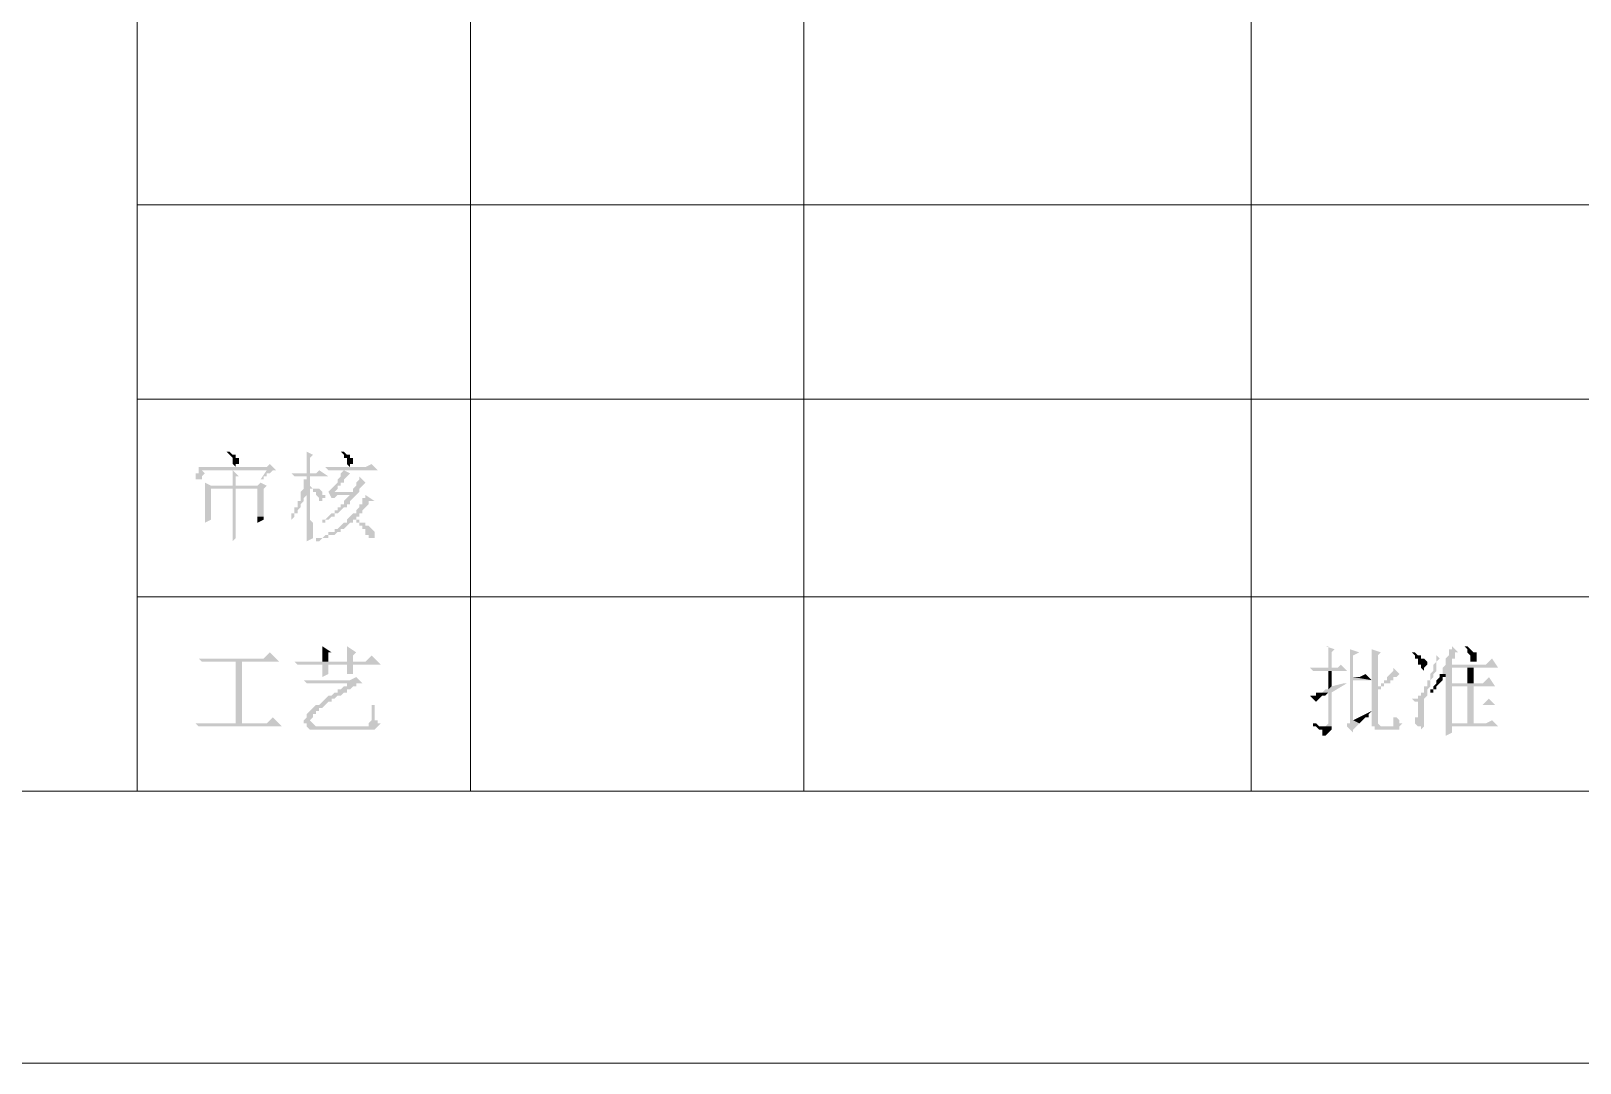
# Model space of a CAD drawing. Header units: millimetres. Extents: x 6 to 291, y 3 to 207.
# Drawn here: x 213.6 to 234.84, y 3.17 to 17.33 of the extents above; entities that cross this region are included whole.
import ezdxf

# ---------------------------------------------------------------- set-up
doc = ezdxf.new("R2010")
doc.units = ezdxf.units.MM

msp = doc.modelspace()

# ---------------------------------------------------------------- hatches: boundary and pattern name
h = msp.add_hatch(color=7)
h.dxf.hatch_style = 2
h.paths.add_polyline_path([(216.323192, 11.557), (216.280859, 11.557), (216.323192, 11.514667), (216.365526, 11.472333), (216.365526, 11.43), (216.365526, 11.387667), (216.407859, 11.345333), (216.407859, 11.387667), (216.450192, 11.387667), (216.450192, 11.43), (216.450192, 11.472333), (216.407859, 11.472333), (216.407859, 11.514667), (216.365526, 11.514667)])
h = msp.add_hatch(color=7)
h.dxf.hatch_style = 2
h.paths.add_polyline_path([(217.381526, 11.557), (217.381526, 11.514667), (217.381526, 11.43), (217.381526, 11.345333), (217.381526, 11.260667), (217.423859, 11.260667), (217.423859, 11.472333), (217.466192, 11.514667)])
h = msp.add_hatch(color=7)
h.dxf.hatch_style = 2
h.paths.add_polyline_path([(217.847192, 11.557), (217.889526, 11.514667), (217.889526, 11.472333), (217.931859, 11.472333), (217.931859, 11.43), (217.931859, 11.387667), (217.974192, 11.345333), (217.974192, 11.387667), (218.016526, 11.387667), (218.016526, 11.43), (218.016526, 11.472333), (217.974192, 11.472333), (217.974192, 11.514667), (217.931859, 11.514667), (217.889526, 11.557)])
h = msp.add_hatch(color=7)
h.dxf.hatch_style = 2
h.paths.add_polyline_path([(215.899859, 11.345333), (215.899859, 11.303), (215.899859, 11.260667), (215.857526, 11.260667), (215.857526, 11.218333), (215.857526, 11.176), (215.942192, 11.176), (215.942192, 11.218333), (215.984526, 11.260667), (215.942192, 11.303), (216.831192, 11.303)])
h = msp.add_hatch(color=7)
h.dxf.hatch_style = 2
h.paths.add_polyline_path([(215.942192, 11.43), (215.942192, 11.345333), (215.899859, 11.345333), (215.942192, 11.345333)])
h = msp.add_hatch(color=7)
h.dxf.hatch_style = 2
h.paths.add_polyline_path([(216.873526, 11.387667), (216.831192, 11.345333), (215.899859, 11.345333), (216.831192, 11.303), (216.746526, 11.176), (216.788859, 11.176), (216.788859, 11.218333), (216.831192, 11.218333), (216.831192, 11.260667), (216.873526, 11.260667), (216.915859, 11.303), (216.958192, 11.303)])
h = msp.add_hatch(color=7)
h.dxf.hatch_style = 2
h.paths.add_polyline_path([(216.365526, 11.303), (216.365526, 11.218333), (216.365526, 11.133667), (216.365526, 11.091333), (216.069192, 11.091333), (216.407859, 11.091333), (216.407859, 11.218333), (216.450192, 11.218333)])
h = msp.add_hatch(color=7)
h.dxf.hatch_style = 2
h.paths.add_polyline_path([(217.550859, 11.303), (217.508526, 11.260667), (217.169859, 11.260667), (217.212192, 11.218333), (217.677859, 11.218333)])
h = msp.add_hatch(color=7)
h.dxf.hatch_style = 2
h.paths.add_polyline_path([(218.270526, 11.387667), (218.185859, 11.345333), (217.635526, 11.345333), (217.677859, 11.303), (218.355192, 11.303)])
h = msp.add_hatch(color=7)
h.dxf.hatch_style = 2
h.paths.add_polyline_path([(217.889526, 11.303), (217.847192, 11.260667), (217.847192, 11.218333), (217.804859, 11.176), (217.804859, 11.133667), (217.762526, 11.091333), (217.720192, 11.049), (217.677859, 11.006667), (217.720192, 10.922), (217.762526, 10.922), (217.804859, 10.964333), (218.058859, 10.964333), (218.101192, 11.006667), (217.720192, 11.006667), (217.762526, 11.006667), (217.804859, 11.049), (217.804859, 11.091333), (217.847192, 11.091333), (217.847192, 11.133667), (217.889526, 11.133667), (217.889526, 11.176), (217.931859, 11.218333), (217.974192, 11.260667)])
h = msp.add_hatch(color=7)
h.dxf.hatch_style = 2
h.paths.add_polyline_path([(215.984526, 11.133667), (215.984526, 11.091333), (216.407859, 11.091333), (216.069192, 11.091333)])
h = msp.add_hatch(color=7)
h.dxf.hatch_style = 2
h.paths.add_polyline_path([(216.746526, 11.133667), (216.704192, 11.091333), (215.984526, 11.091333), (215.984526, 11.049), (215.984526, 10.964333), (215.984526, 10.879667), (216.069192, 10.879667), (216.069192, 11.049), (216.365526, 11.049), (216.831192, 11.091333)])
h = msp.add_hatch(color=7)
h.dxf.hatch_style = 2
h.paths.add_polyline_path([(216.831192, 11.091333), (216.365526, 11.049), (216.704192, 11.049), (216.704192, 10.879667), (215.984526, 10.879667), (216.704192, 10.879667), (216.704192, 10.668), (215.984526, 10.668), (215.984526, 10.625667), (215.984526, 10.583333), (216.069192, 10.625667), (216.069192, 10.668), (216.788859, 10.668), (216.788859, 10.710333), (216.788859, 10.752667), (216.788859, 10.837333), (216.788859, 11.049)])
h = msp.add_hatch(color=7)
h.dxf.hatch_style = 2
h.paths.add_polyline_path([(216.365526, 11.049), (216.365526, 10.879667), (216.407859, 10.879667), (216.407859, 11.049), (216.704192, 11.049)])
h = msp.add_hatch(color=7)
h.dxf.hatch_style = 2
h.paths.add_polyline_path([(217.339192, 11.049), (217.296859, 11.006667), (217.296859, 10.964333), (217.381526, 10.964333), (217.381526, 10.879667), (217.381526, 10.795), (217.381526, 10.710333), (217.381526, 10.625667), (217.381526, 10.583333), (217.381526, 10.498667), (217.381526, 10.414), (217.381526, 10.329333), (217.466192, 10.371667), (217.466192, 10.498667), (217.466192, 10.583333), (217.423859, 10.625667), (217.423859, 11.049)])
h = msp.add_hatch(color=7)
h.dxf.hatch_style = 2
h.paths.add_polyline_path([(217.423859, 11.218333), (217.381526, 11.218333), (217.381526, 11.176), (217.339192, 11.176), (217.339192, 11.091333), (217.339192, 11.049), (217.466192, 11.049), (217.466192, 11.006667), (217.508526, 11.006667), (217.508526, 10.964333), (217.550859, 10.922), (217.550859, 10.879667), (217.593192, 10.879667), (217.593192, 10.922), (217.635526, 10.922), (217.635526, 10.964333), (217.593192, 10.964333), (217.593192, 11.006667), (217.550859, 11.049), (217.466192, 11.049), (217.423859, 11.091333)])
h = msp.add_hatch(color=7)
h.dxf.hatch_style = 2
h.paths.add_polyline_path([(218.101192, 11.218333), (218.101192, 11.176), (218.058859, 11.133667), (218.058859, 11.091333), (218.016526, 11.049), (218.016526, 11.006667), (217.720192, 11.006667), (218.101192, 11.006667), (218.101192, 11.049), (218.143526, 11.091333), (218.185859, 11.133667)])
h = msp.add_hatch(color=7)
h.dxf.hatch_style = 2
h.paths.add_polyline_path([(215.984526, 10.879667), (215.984526, 10.837333), (215.984526, 10.752667), (215.984526, 10.668), (216.407859, 10.668), (216.069192, 10.668), (216.069192, 10.879667), (216.704192, 10.879667)])
h = msp.add_hatch(color=7)
h.dxf.hatch_style = 2
h.paths.add_polyline_path([(216.407859, 10.879667), (216.365526, 10.879667), (216.365526, 10.668), (216.069192, 10.668), (216.407859, 10.668)])
h = msp.add_hatch(color=7)
h.dxf.hatch_style = 2
h.paths.add_polyline_path([(217.296859, 10.964333), (217.296859, 10.879667), (217.254526, 10.879667), (217.254526, 10.837333), (217.254526, 10.795), (217.212192, 10.795), (217.212192, 10.710333), (217.169859, 10.710333), (217.169859, 10.668), (217.169859, 10.625667), (217.212192, 10.668), (217.212192, 10.710333), (217.254526, 10.710333), (217.254526, 10.752667), (217.296859, 10.795), (217.296859, 10.837333), (217.339192, 10.879667), (217.339192, 10.922), (217.381526, 10.964333)])
h = msp.add_hatch(color=7)
h.dxf.hatch_style = 2
h.paths.add_polyline_path([(218.185859, 10.964333), (218.185859, 10.922), (218.143526, 10.922), (218.143526, 10.837333), (218.101192, 10.837333), (218.101192, 10.795), (218.058859, 10.752667), (218.058859, 10.710333), (218.016526, 10.710333), (217.974192, 10.668), (217.931859, 10.625667), (217.931859, 10.583333), (217.889526, 10.583333), (217.847192, 10.541), (217.804859, 10.498667), (217.762526, 10.498667), (217.762526, 10.456333), (217.677859, 10.456333), (217.677859, 10.414), (217.635526, 10.414), (217.593192, 10.371667), (217.508526, 10.371667), (217.508526, 10.329333), (217.550859, 10.329333), (217.593192, 10.371667), (217.677859, 10.371667), (217.677859, 10.414), (217.762526, 10.414), (217.804859, 10.456333), (217.847192, 10.456333), (217.847192, 10.498667), (217.889526, 10.498667), (217.931859, 10.541), (217.974192, 10.583333), (218.016526, 10.583333), (218.016526, 10.625667), (218.101192, 10.625667), (218.058859, 10.625667), (218.058859, 10.668), (218.101192, 10.668), (218.101192, 10.710333), (218.143526, 10.710333), (218.143526, 10.752667), (218.185859, 10.795), (218.228192, 10.837333), (218.228192, 10.879667), (218.312859, 10.879667)])
h = msp.add_hatch(color=7)
h.dxf.hatch_style = 2
h.paths.add_polyline_path([(218.058859, 10.964333), (217.974192, 10.964333), (217.931859, 10.922), (217.889526, 10.879667), (217.889526, 10.837333), (217.847192, 10.837333), (217.847192, 10.795), (217.804859, 10.795), (217.804859, 10.752667), (217.762526, 10.752667), (217.762526, 10.710333), (217.720192, 10.710333), (217.677859, 10.668), (217.635526, 10.625667), (217.593192, 10.625667), (217.593192, 10.583333), (217.550859, 10.583333), (217.635526, 10.583333), (217.635526, 10.625667), (217.677859, 10.625667), (217.720192, 10.668), (217.762526, 10.668), (217.762526, 10.710333), (217.804859, 10.710333), (217.847192, 10.752667), (217.889526, 10.795), (217.931859, 10.795), (217.931859, 10.837333), (217.974192, 10.837333), (217.974192, 10.879667), (218.016526, 10.922)])
h = msp.add_hatch(color=7)
h.dxf.hatch_style = 2
h.paths.add_polyline_path([(216.407859, 10.668), (216.365526, 10.668), (216.365526, 10.498667), (216.365526, 10.414), (216.365526, 10.371667), (216.365526, 10.329333), (216.407859, 10.371667), (216.407859, 10.414), (216.407859, 10.498667), (216.407859, 10.625667)])
h = msp.add_hatch(color=7)
h.dxf.hatch_style = 2
h.paths.add_polyline_path([(216.788859, 10.668), (216.704192, 10.668), (216.704192, 10.583333), (216.788859, 10.625667)])
h = msp.add_hatch(color=7)
h.dxf.hatch_style = 2
h.paths.add_polyline_path([(218.101192, 10.625667), (218.016526, 10.625667), (218.058859, 10.625667), (218.058859, 10.583333), (218.101192, 10.583333), (218.101192, 10.541), (218.143526, 10.541), (218.143526, 10.498667), (218.185859, 10.498667), (218.185859, 10.456333), (218.185859, 10.414), (218.228192, 10.414), (218.228192, 10.371667), (218.270526, 10.371667), (218.270526, 10.329333), (218.270526, 10.371667), (218.312859, 10.371667), (218.312859, 10.456333), (218.270526, 10.498667), (218.228192, 10.541), (218.185859, 10.541), (218.185859, 10.583333), (218.101192, 10.583333)])
h = msp.add_hatch(color=7)
h.dxf.hatch_style = 2
h.paths.add_polyline_path([(216.873526, 8.805333), (216.788859, 8.720667), (215.899859, 8.720667), (215.942192, 8.678333), (217.000526, 8.678333)])
h = msp.add_hatch(color=7)
h.dxf.hatch_style = 2
h.paths.add_polyline_path([(218.270526, 8.763), (218.185859, 8.678333), (217.212192, 8.678333), (217.254526, 8.636), (218.397526, 8.636)])
h = msp.add_hatch(color=7)
h.dxf.hatch_style = 2
h.paths.add_polyline_path([(217.931859, 8.89), (217.931859, 8.847667), (217.931859, 8.805333), (217.931859, 8.678333), (217.593192, 8.678333), (218.016526, 8.678333), (218.016526, 8.763), (218.058859, 8.805333)])
h = msp.add_hatch(color=7)
h.dxf.hatch_style = 2
h.paths.add_polyline_path([(217.593192, 8.89), (217.593192, 8.847667), (217.593192, 8.805333), (217.593192, 8.720667), (217.593192, 8.678333), (217.677859, 8.678333), (217.677859, 8.805333), (217.720192, 8.805333)])
h = msp.add_hatch(color=7)
h.dxf.hatch_style = 2
h.paths.add_polyline_path([(231.351526, 8.89), (231.393859, 8.89), (231.393859, 8.805333), (231.393859, 8.720667), (231.393859, 8.636), (231.393859, 8.593667), (231.436192, 8.593667), (231.436192, 8.805333), (231.478526, 8.847667)])
h = msp.add_hatch(color=7)
h.dxf.hatch_style = 2
h.paths.add_polyline_path([(231.690192, 8.847667), (231.690192, 8.763), (231.690192, 8.678333), (231.690192, 7.916333), (231.690192, 7.831667), (231.647859, 7.831667), (231.647859, 7.789333), (231.732526, 7.704667), (231.732526, 7.747), (231.774859, 7.789333), (231.817192, 7.831667), (231.732526, 7.874), (231.732526, 8.424333), (231.986526, 8.424333), (231.732526, 8.466667), (231.732526, 8.763), (231.817192, 8.805333)])
h = msp.add_hatch(color=7)
h.dxf.hatch_style = 2
h.paths.add_polyline_path([(231.986526, 8.847667), (231.986526, 8.805333), (231.986526, 8.720667), (231.986526, 8.678333), (231.986526, 7.831667), (231.986526, 7.789333), (232.028859, 7.789333), (232.028859, 7.747), (232.367526, 7.747), (232.367526, 7.789333), (232.113526, 7.789333), (232.071192, 7.831667), (232.071192, 8.297333), (232.113526, 8.297333), (232.113526, 8.339667), (232.071192, 8.339667), (232.071192, 8.763), (232.113526, 8.805333)])
h = msp.add_hatch(color=7)
h.dxf.hatch_style = 2
h.paths.add_polyline_path([(232.875526, 8.763), (232.875526, 8.678333), (232.833192, 8.636), (232.833192, 8.551333), (232.790859, 8.509), (232.790859, 8.424333), (232.748526, 8.424333), (232.748526, 8.339667), (232.706192, 8.339667), (232.706192, 8.297333), (232.706192, 8.255), (232.663859, 8.255), (232.663859, 8.212667), (232.621526, 8.212667), (232.621526, 8.170333), (232.494526, 8.170333), (232.536859, 8.170333), (232.579192, 8.128), (232.621526, 8.128), (232.621526, 8.085667), (232.621526, 8.043333), (232.621526, 8.001), (232.621526, 7.916333), (232.579192, 7.916333), (232.579192, 7.831667), (232.621526, 7.789333), (232.663859, 7.789333), (232.663859, 7.747), (232.706192, 7.789333), (232.706192, 7.831667), (232.706192, 7.874), (232.706192, 7.916333), (232.706192, 8.043333), (232.706192, 8.085667), (232.706192, 8.128), (232.706192, 8.170333), (232.748526, 8.212667), (232.748526, 8.297333), (232.790859, 8.339667), (232.790859, 8.382), (232.790859, 8.424333), (232.833192, 8.466667), (232.833192, 8.509), (232.875526, 8.551333), (232.875526, 8.593667), (232.875526, 8.678333), (232.917859, 8.720667)])
h = msp.add_hatch(color=7)
h.dxf.hatch_style = 2
h.paths.add_polyline_path([(232.536859, 8.805333), (232.579192, 8.763), (232.579192, 8.720667), (232.621526, 8.720667), (232.621526, 8.678333), (232.621526, 8.636), (232.663859, 8.636), (232.663859, 8.593667), (232.706192, 8.551333), (232.706192, 8.593667), (232.748526, 8.636), (232.748526, 8.678333), (232.706192, 8.720667), (232.663859, 8.720667), (232.663859, 8.763), (232.621526, 8.763), (232.579192, 8.805333)])
h = msp.add_hatch(color=7)
h.dxf.hatch_style = 2
h.paths.add_polyline_path([(233.087192, 8.89), (233.087192, 8.847667), (233.044859, 8.847667), (233.044859, 8.805333), (233.044859, 8.763), (233.002526, 8.720667), (233.002526, 8.678333), (233.002526, 8.636), (232.960192, 8.593667), (233.044859, 8.636), (233.087192, 8.636), (233.087192, 8.678333), (233.087192, 8.720667), (233.129526, 8.720667), (233.129526, 8.805333), (233.171859, 8.805333)])
h = msp.add_hatch(color=7)
h.dxf.hatch_style = 2
h.paths.add_polyline_path([(233.637526, 8.720667), (233.552859, 8.636), (233.044859, 8.636), (232.960192, 8.593667), (232.960192, 8.551333), (232.960192, 8.509), (233.002526, 8.509), (233.002526, 7.874), (233.002526, 7.789333), (233.383526, 7.831667), (233.087192, 7.831667), (233.087192, 8.085667), (233.679859, 8.085667), (233.087192, 8.085667), (233.087192, 8.339667), (233.679859, 8.339667), (233.087192, 8.382), (233.087192, 8.593667), (233.722192, 8.593667)])
h = msp.add_hatch(color=7)
h.dxf.hatch_style = 2
h.paths.add_polyline_path([(233.298859, 8.89), (233.256526, 8.89), (233.298859, 8.847667), (233.298859, 8.805333), (233.341192, 8.763), (233.341192, 8.720667), (233.341192, 8.678333), (233.425859, 8.678333), (233.425859, 8.763), (233.425859, 8.805333), (233.383526, 8.805333), (233.341192, 8.847667)])
h = msp.add_hatch(color=7)
h.dxf.hatch_style = 2
h.paths.add_polyline_path([(216.492526, 7.831667), (216.492526, 8.678333), (216.407859, 8.678333), (216.407859, 7.831667)])
h = msp.add_hatch(color=7)
h.dxf.hatch_style = 2
h.paths.add_polyline_path([(217.593192, 8.636), (217.593192, 8.593667), (217.593192, 8.509), (217.593192, 8.466667), (217.677859, 8.509), (217.677859, 8.636), (217.931859, 8.636)])
h = msp.add_hatch(color=7)
h.dxf.hatch_style = 2
h.paths.add_polyline_path([(218.016526, 8.636), (217.593192, 8.636), (217.931859, 8.636), (217.931859, 8.509), (218.016526, 8.509), (218.016526, 8.593667)])
h = msp.add_hatch(color=7)
h.dxf.hatch_style = 2
h.paths.add_polyline_path([(231.563192, 8.636), (231.520859, 8.593667), (231.139859, 8.593667), (231.182192, 8.551333), (231.647859, 8.551333)])
h = msp.add_hatch(color=7)
h.dxf.hatch_style = 2
h.paths.add_polyline_path([(231.436192, 8.551333), (231.393859, 8.551333), (231.393859, 8.297333), (231.436192, 8.339667)])
h = msp.add_hatch(color=7)
h.dxf.hatch_style = 2
h.paths.add_polyline_path([(231.901859, 8.509), (231.817192, 8.466667), (231.732526, 8.466667), (231.986526, 8.424333)])
h = msp.add_hatch(color=7)
h.dxf.hatch_style = 2
h.paths.add_polyline_path([(232.282859, 8.593667), (232.282859, 8.551333), (232.240526, 8.509), (232.198192, 8.466667), (232.198192, 8.424333), (232.155859, 8.424333), (232.155859, 8.382), (232.113526, 8.382), (232.113526, 8.339667), (232.071192, 8.339667), (232.155859, 8.339667), (232.155859, 8.382), (232.240526, 8.382), (232.240526, 8.424333), (232.282859, 8.424333), (232.282859, 8.466667), (232.325192, 8.466667), (232.367526, 8.509)])
h = msp.add_hatch(color=7)
h.dxf.hatch_style = 2
h.paths.add_polyline_path([(232.960192, 8.509), (232.917859, 8.509), (232.917859, 8.466667), (232.875526, 8.424333), (232.875526, 8.382), (232.833192, 8.339667), (232.833192, 8.297333), (232.790859, 8.297333), (232.790859, 8.255), (232.833192, 8.255), (232.833192, 8.297333), (232.875526, 8.297333), (232.875526, 8.339667), (232.917859, 8.382), (232.960192, 8.424333), (232.960192, 8.466667), (233.002526, 8.466667), (233.002526, 8.509)])
h = msp.add_hatch(color=7)
h.dxf.hatch_style = 2
h.paths.add_polyline_path([(233.383526, 8.382), (233.383526, 8.593667), (233.298859, 8.593667), (233.298859, 8.382)])
h = msp.add_hatch(color=7)
h.dxf.hatch_style = 2
h.paths.add_polyline_path([(218.058859, 8.466667), (217.974192, 8.424333), (217.339192, 8.424333), (217.974192, 8.382), (217.931859, 8.382), (217.931859, 8.339667), (217.889526, 8.339667), (217.847192, 8.297333), (217.804859, 8.297333), (217.804859, 8.255), (217.762526, 8.255), (217.720192, 8.212667), (217.677859, 8.212667), (217.635526, 8.170333), (217.593192, 8.128), (217.550859, 8.085667), (217.508526, 8.085667), (217.466192, 8.043333), (217.423859, 8.001), (217.381526, 7.958667), (217.381526, 7.916333), (217.339192, 7.874), (217.339192, 7.831667), (217.381526, 7.831667), (217.381526, 7.789333), (217.423859, 7.747), (218.312859, 7.747), (218.355192, 7.789333), (217.508526, 7.789333), (217.466192, 7.831667), (217.423859, 7.874), (217.466192, 7.916333), (217.466192, 7.958667), (217.508526, 7.958667), (217.508526, 8.001), (217.550859, 8.001), (217.550859, 8.043333), (217.593192, 8.043333), (217.635526, 8.085667), (217.677859, 8.128), (217.720192, 8.128), (217.720192, 8.170333), (217.762526, 8.170333), (217.804859, 8.212667), (217.847192, 8.212667), (217.889526, 8.255), (217.931859, 8.255), (217.931859, 8.297333), (217.974192, 8.297333), (218.016526, 8.339667), (218.058859, 8.339667), (218.058859, 8.382), (218.143526, 8.382)])
h = msp.add_hatch(color=7)
h.dxf.hatch_style = 2
h.paths.add_polyline_path([(217.339192, 8.424333), (217.381526, 8.382), (217.974192, 8.382)])
h = msp.add_hatch(color=7)
h.dxf.hatch_style = 2
h.paths.add_polyline_path([(231.605526, 8.382), (231.436192, 8.339667), (231.393859, 8.297333), (231.351526, 8.297333), (231.309192, 8.255), (231.224526, 8.255), (231.393859, 8.255), (231.393859, 7.831667), (231.351526, 7.789333), (231.436192, 7.789333), (231.436192, 8.255), (231.647859, 8.382)])
h = msp.add_hatch(color=7)
h.dxf.hatch_style = 2
h.paths.add_polyline_path([(233.595192, 8.466667), (233.510526, 8.382), (233.087192, 8.382), (233.679859, 8.339667)])
h = msp.add_hatch(color=7)
h.dxf.hatch_style = 2
h.paths.add_polyline_path([(233.383526, 8.339667), (233.298859, 8.339667), (233.298859, 8.085667), (233.087192, 8.085667), (233.383526, 8.085667)])
h = msp.add_hatch(color=7)
h.dxf.hatch_style = 2
h.paths.add_polyline_path([(218.312859, 8.085667), (218.270526, 8.085667), (218.270526, 8.043333), (218.270526, 7.958667), (218.270526, 7.916333), (218.270526, 7.874), (218.228192, 7.831667), (218.228192, 7.789333), (217.593192, 7.789333), (218.355192, 7.789333), (218.397526, 7.831667), (218.355192, 7.831667), (218.355192, 7.874), (218.312859, 7.874), (218.312859, 7.916333), (218.312859, 7.958667), (218.312859, 8.043333)])
h = msp.add_hatch(color=7)
h.dxf.hatch_style = 2
h.paths.add_polyline_path([(231.224526, 8.255), (231.224526, 8.212667), (231.139859, 8.212667), (231.224526, 8.128), (231.266859, 8.170333), (231.309192, 8.212667), (231.351526, 8.212667), (231.393859, 8.255)])
h = msp.add_hatch(color=7)
h.dxf.hatch_style = 2
h.paths.add_polyline_path([(233.383526, 8.085667), (233.298859, 8.085667), (233.298859, 7.831667), (233.087192, 7.831667), (233.383526, 7.831667)])
h = msp.add_hatch(color=7)
h.dxf.hatch_style = 2
h.paths.add_polyline_path([(233.595192, 8.170333), (233.510526, 8.085667), (233.383526, 8.085667), (233.679859, 8.085667)])
h = msp.add_hatch(color=7)
h.dxf.hatch_style = 2
h.paths.add_polyline_path([(216.915859, 7.916333), (216.831192, 7.831667), (215.857526, 7.831667), (215.899859, 7.789333), (217.042859, 7.789333)])
h = msp.add_hatch(color=7)
h.dxf.hatch_style = 2
h.paths.add_polyline_path([(231.986526, 8.001), (231.732526, 7.874), (231.817192, 7.831667), (231.859526, 7.874), (231.901859, 7.916333), (231.944192, 7.916333), (231.944192, 7.958667)])
h = msp.add_hatch(color=7)
h.dxf.hatch_style = 2
h.paths.add_polyline_path([(232.325192, 8.043333), (232.325192, 8.001), (232.325192, 7.916333), (232.282859, 7.916333), (232.282859, 7.874), (232.282859, 7.789333), (232.113526, 7.789333), (232.367526, 7.789333), (232.409859, 7.831667), (232.367526, 7.831667), (232.367526, 7.874), (232.325192, 7.916333), (232.325192, 8.001)])
h = msp.add_hatch(color=7)
h.dxf.hatch_style = 2
h.paths.add_polyline_path([(233.637526, 7.874), (233.552859, 7.831667), (233.383526, 7.831667), (233.002526, 7.789333), (233.002526, 7.662333), (233.087192, 7.704667), (233.087192, 7.789333), (233.722192, 7.789333)])
h = msp.add_hatch(color=7)
h.dxf.hatch_style = 2
h.paths.add_polyline_path([(231.182192, 7.831667), (231.182192, 7.789333), (231.224526, 7.789333), (231.266859, 7.747), (231.309192, 7.747), (231.309192, 7.704667), (231.309192, 7.662333), (231.351526, 7.662333), (231.393859, 7.704667), (231.436192, 7.747), (231.436192, 7.789333), (231.266859, 7.789333), (231.224526, 7.831667)])

# ---------------------------------------------------------------- linework, layer by layer
at = {"color": 8, "lineweight": 0, "true_color": 0x808080}
msp.add_lwpolyline([(290.829944, 3.175), (290.829944, 206.629), (6.138277, 206.629), (6.138277, 3.175)], close=True, dxfattribs=at)
at = {"color": 7, "lineweight": 0}
msp.add_lwpolyline([(287.10461, 6.900333), (287.10461, 202.903667), (9.86361, 202.903667), (9.86361, 6.900333)], close=True, dxfattribs=at)
for points in [[(215.053192, 202.903667), (215.053192, 6.900333)], [(219.625192, 20.277667), (219.625192, 6.900333)], [(224.197192, 20.277667), (224.197192, 6.900333)], [(230.335526, 20.277667), (230.335526, 6.900333)], [(245.660192, 14.943667), (215.053192, 14.943667)], [(245.660192, 12.276667), (215.053192, 12.276667)], [(245.660192, 9.567333), (215.053192, 9.567333)], [(215.053192, 6.900333), (287.10461, 6.900333)]]:
    msp.add_lwpolyline(points, dxfattribs=at)

doc.saveas('drawing.dxf')
